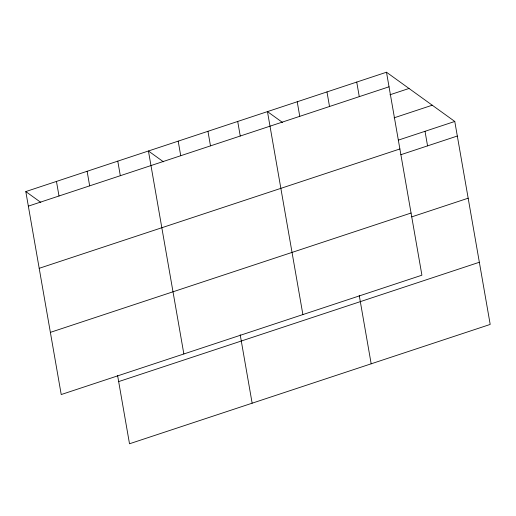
<?xml version="1.0" encoding="UTF-8"?>
<svg xmlns="http://www.w3.org/2000/svg" width="516" height="516" viewBox="0 0 516 516"><rect width="100%" height="100%" fill="white"/><g stroke="black" fill="none" stroke-linecap="round" stroke-linejoin="round"><path stroke-width="0.77" d="M386.49 72.227L421.914 275.202L61.223 394.54L25.8 191.571L386.49 72.227L454.777 121.46L490.2 324.429L129.51 443.773L117.571 375.351M28.341 206.142L389.032 86.798M389.948 94.783L409.027 88.475M394.089 117.835L432.24 105.212M398.313 140.139L454.777 121.46M39.197 268.314L399.881 148.969M400.855 154.71L457.318 136.031M50.374 332.368L411.065 213.024M411.71 216.881L468.167 198.202M118.661 381.601L479.351 262.257M282.484 122.44L267.462 111.611L302.886 314.579M163.456 161.824L148.434 150.994L183.857 353.963M25.8 191.571L40.822 202.401M425.016 131.303L427.564 145.873M356.73 82.07L359.278 96.647M326.976 91.919L329.518 106.489M359.233 295.391L371.172 363.812M297.216 101.762L299.764 116.339M237.702 121.454L240.25 136.031M207.948 131.303L210.489 145.873M240.204 334.774L252.143 403.196M178.194 141.145L180.735 155.722M117.777 161.14L120.318 175.711M87.12 171.28L89.661 185.857M56.457 181.426L59.005 195.996"/></g></svg>
